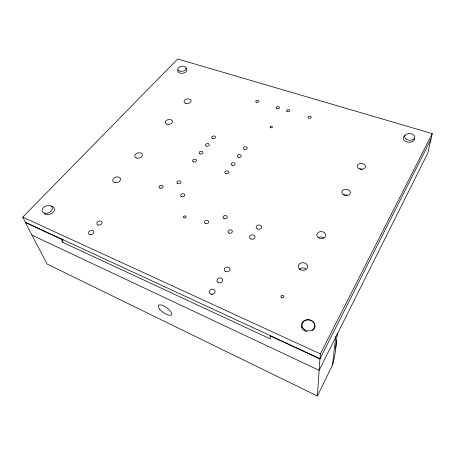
<?xml version="1.0" encoding="UTF-8"?>
<svg xmlns="http://www.w3.org/2000/svg" width="455" height="455" viewBox="0 0 455 455"><rect width="100%" height="100%" fill="white"/><g stroke="black" fill="none" stroke-linecap="round" stroke-linejoin="round"><path stroke-width="0.68" d="M62.801 242.379L61.294 239.182L25.321 222.523L47.172 264.082L317.368 396.021L319.922 358.944L270.077 335.864L270.253 338.856L62.801 242.379L62.836 238.881M432.25 133.622L320.383 353.922L320.053 358.682L25.491 222.341L22.75 217.115L177.683 58.979L432.25 133.622L427.74 153.216L319.137 370.342L31.947 235.127M317.368 396.021L332.582 364.887L335.705 336.603M335.722 348.302L337.291 333.754M332.582 364.887L334.584 356.612A170.909 147.369 -24.3 0 0 336.319 340.761M319.922 358.944L430.93 139.355M22.75 217.115L320.383 353.922M301.841 327.85A6.848 6.051 8.8 0 1 302.444 326.957M299.379 269.229A4.613 3.811 3.4 0 1 305.857 268.911M211.723 294.664A2.929 2.485 -12.5 0 1 212.428 294.385M318.381 237.584A4.459 3.515 4.4 0 1 323.778 237.863M344.003 195.007A4.243 3.134 5.1 0 1 347.233 195.144M360.098 169.015A4.112 2.912 5.3 0 1 362.203 169.294M306.966 331.678A6.927 6.091 8.3 0 1 301.62 323.573A6.927 6.091 8.3 0 1 311.271 320.348A6.927 6.091 8.3 0 1 313.865 329.369M313.501 329.784A6.927 6.091 8.3 0 1 312.164 330.83M51.284 206.087A5.915 4.05 -21.9 0 1 53.087 212.28A5.915 4.05 -21.9 0 1 44.061 213.64M185.754 68.222A4.664 2.821 -8.5 0 1 185.998 71.85A4.664 2.821 -8.5 0 1 180.174 73.175A4.664 2.821 -8.5 0 1 177.933 69.996M414.3 138.189A5.602 3.697 7.2 0 1 410.842 142.142A5.602 3.697 7.2 0 1 404.046 140.106A5.602 3.697 7.2 0 1 405.183 135.465M159.813 309.354A8.042 2.952 35.6 0 0 171.336 314.951A8.042 2.952 35.6 0 0 163.772 305.925A8.042 2.952 35.6 0 0 159.813 309.354M343.531 194.825A4.288 3.145 4.9 0 0 350.378 193.005A4.288 3.145 4.9 0 0 344.498 189.451A4.288 3.145 4.9 0 0 343.531 194.825M318.437 237.783A4.505 3.532 4.2 0 0 325.717 235.792A4.505 3.532 4.2 0 0 319.655 231.771A4.505 3.532 4.2 0 0 318.437 237.783M299.982 269.388A4.664 3.828 3.2 0 0 307.574 267.261A4.664 3.828 3.2 0 0 301.392 262.882A4.664 3.828 3.2 0 0 299.982 269.388M281.435 297.507A1.507 1.291 0.9 0 0 283.909 296.814A1.507 1.291 0.9 0 0 281.958 295.323A1.507 1.291 0.9 0 0 281.435 297.507M225.725 271.567A2.878 2.372 -8.8 0 0 230.02 269.28A2.878 2.372 -8.8 0 0 225.708 267.438A2.878 2.372 -8.8 0 0 225.725 271.567M218.309 282.612A2.918 2.434 -10.4 0 0 222.677 280.269A2.918 2.434 -10.4 0 0 218.332 278.369A2.918 2.434 -10.4 0 0 218.309 282.612M210.693 293.947A2.963 2.497 -12.3 0 0 215.141 291.547A2.963 2.497 -12.3 0 0 210.756 289.59A2.963 2.497 -12.3 0 0 210.693 293.947M257.604 229.064A2.736 2.138 -3.7 0 0 261.608 226.994A2.736 2.138 -3.7 0 0 257.422 225.362A2.736 2.138 -3.7 0 0 257.604 229.064M250.967 239.006A2.77 2.195 -4.6 0 0 255.039 236.884A2.77 2.195 -4.6 0 0 250.819 235.207A2.77 2.195 -4.6 0 0 250.967 239.006M229.11 233.119A2.19 1.718 -7.4 0 0 232.374 231.453A2.19 1.718 -7.4 0 0 229.087 230.133A2.19 1.718 -7.4 0 0 229.11 233.119M225.845 173.668A2.013 1.45 -6.8 0 0 228.854 172.229A2.013 1.45 -6.8 0 0 225.839 171.148A2.013 1.45 -6.8 0 0 225.845 173.668M224.087 218.667A2.144 1.649 -7.7 0 0 227.29 217.058A2.144 1.649 -7.7 0 0 224.082 215.801A2.144 1.649 -7.7 0 0 224.087 218.667M205.415 223.536A2.156 1.661 -9.9 0 0 208.669 221.915A2.156 1.661 -9.9 0 0 205.489 220.641A2.156 1.661 -9.9 0 0 205.415 223.536M244.38 149.314A1.945 1.354 -5 0 0 247.258 147.966A1.945 1.354 -5 0 0 244.312 146.965A1.945 1.354 -5 0 0 244.38 149.314M181.625 196.611A2.076 1.524 -11.4 0 0 184.787 195.098A2.076 1.524 -11.4 0 0 181.79 193.932A2.076 1.524 -11.4 0 0 181.625 196.611M184.013 217.854A1.337 1.012 -12.1 0 0 186.049 216.853A1.337 1.012 -12.1 0 0 184.116 216.074A1.337 1.012 -12.1 0 0 184.013 217.854M98.473 225.054A2.719 1.968 -19.7 0 0 102.119 222.347A2.719 1.968 -19.7 0 0 97.899 221.665A2.719 1.968 -19.7 0 0 98.473 225.054M90.09 234.655A2.764 2.008 -21 0 0 93.804 231.885A2.764 2.008 -21 0 0 89.544 231.18A2.764 2.008 -21 0 0 90.09 234.655M160.001 188.137A2.047 1.473 -13 0 0 163.146 186.658A2.047 1.473 -13 0 0 160.245 185.532A2.047 1.473 -13 0 0 160.001 188.137M115.178 182.717A4.061 2.821 -16.1 0 0 120.575 178.849A4.061 2.821 -16.1 0 0 114.171 177.933A4.061 2.821 -16.1 0 0 115.178 182.717M136.398 157.953A3.902 2.656 -13.5 0 0 142.443 155.24A3.902 2.656 -13.5 0 0 137.006 153.233A3.902 2.656 -13.5 0 0 136.398 157.953M177.797 183.672A2.036 1.467 -11.3 0 0 180.902 182.205A2.036 1.467 -11.3 0 0 177.973 181.096A2.036 1.467 -11.3 0 0 177.797 183.672M166.854 124.198A3.697 2.423 -10.4 0 0 172.525 121.712A3.697 2.423 -10.4 0 0 167.23 119.927A3.697 2.423 -10.4 0 0 166.854 124.198M232.164 165.364A1.991 1.416 -6.1 0 0 235.127 163.959A1.991 1.416 -6.1 0 0 232.135 162.901A1.991 1.416 -6.1 0 0 232.164 165.364M358.876 168.549A4.152 2.918 5.1 0 0 365.467 166.831A4.152 2.918 5.1 0 0 359.7 163.555A4.152 2.918 5.1 0 0 358.876 168.549M193.483 161.895A1.968 1.382 -9.4 0 0 196.469 160.513A1.968 1.382 -9.4 0 0 193.591 159.472A1.968 1.382 -9.4 0 0 193.483 161.895M308.553 118.033A1.649 1.092 -0.2 0 0 311.237 117.379A1.649 1.092 -0.2 0 0 309.042 116.167A1.649 1.092 -0.2 0 0 308.553 118.033M270.475 127.627A1.183 0.802 -2.9 0 0 272.426 127.15A1.183 0.802 -2.9 0 0 270.907 126.257A1.183 0.802 -2.9 0 0 270.475 127.627M238.34 157.248A1.968 1.388 -5.5 0 0 241.258 155.872A1.968 1.388 -5.5 0 0 238.289 154.848A1.968 1.388 -5.5 0 0 238.34 157.248M287.122 111.458A1.621 1.064 -1.8 0 0 289.778 110.815A1.621 1.064 -1.8 0 0 287.662 109.638A1.621 1.064 -1.8 0 0 287.122 111.458M276.811 108.461A1.61 1.052 -2.6 0 0 279.461 107.824A1.61 1.052 -2.6 0 0 277.379 106.663A1.61 1.052 -2.6 0 0 276.811 108.461M200.018 153.909A1.945 1.354 -8.7 0 0 202.958 152.556A1.945 1.354 -8.7 0 0 200.103 151.543A1.945 1.354 -8.7 0 0 200.018 153.909M256.597 102.295A1.587 1.024 -4 0 0 258.923 101.26A1.587 1.024 -4 0 0 256.501 100.521A1.587 1.024 -4 0 0 256.597 102.295M206.405 146.1A1.922 1.325 -8 0 0 209.311 144.77A1.922 1.325 -8 0 0 206.468 143.786A1.922 1.325 -8 0 0 206.405 146.1M212.661 138.457A1.905 1.297 -7.4 0 0 215.522 137.154A1.905 1.297 -7.4 0 0 212.701 136.199A1.905 1.297 -7.4 0 0 212.661 138.457M185.697 103.313A3.577 2.286 -8.7 0 0 191.145 100.965A3.577 2.286 -8.7 0 0 185.936 99.309A3.577 2.286 -8.7 0 0 185.697 103.313M179.406 71.02A4.243 2.559 -8.5 0 0 186.152 68.682A4.243 2.559 -8.5 0 0 180.373 66.498A4.243 2.559 -8.5 0 0 179.406 71.02M45.011 213.287A5.397 3.686 -21.9 0 0 52.45 208.077A5.397 3.686 -21.9 0 0 44.351 206.803A5.397 3.686 -21.9 0 0 45.011 213.287M406.014 138.946A5.107 3.361 7.2 0 0 414.602 138.269A5.107 3.361 7.2 0 0 408.635 133.548A5.107 3.361 7.2 0 0 406.014 138.946M304.372 329.602A6.324 5.557 8.3 0 0 314.621 326.582A6.324 5.557 8.3 0 0 306.198 320.149A6.324 5.557 8.3 0 0 304.372 329.602"/></g></svg>
